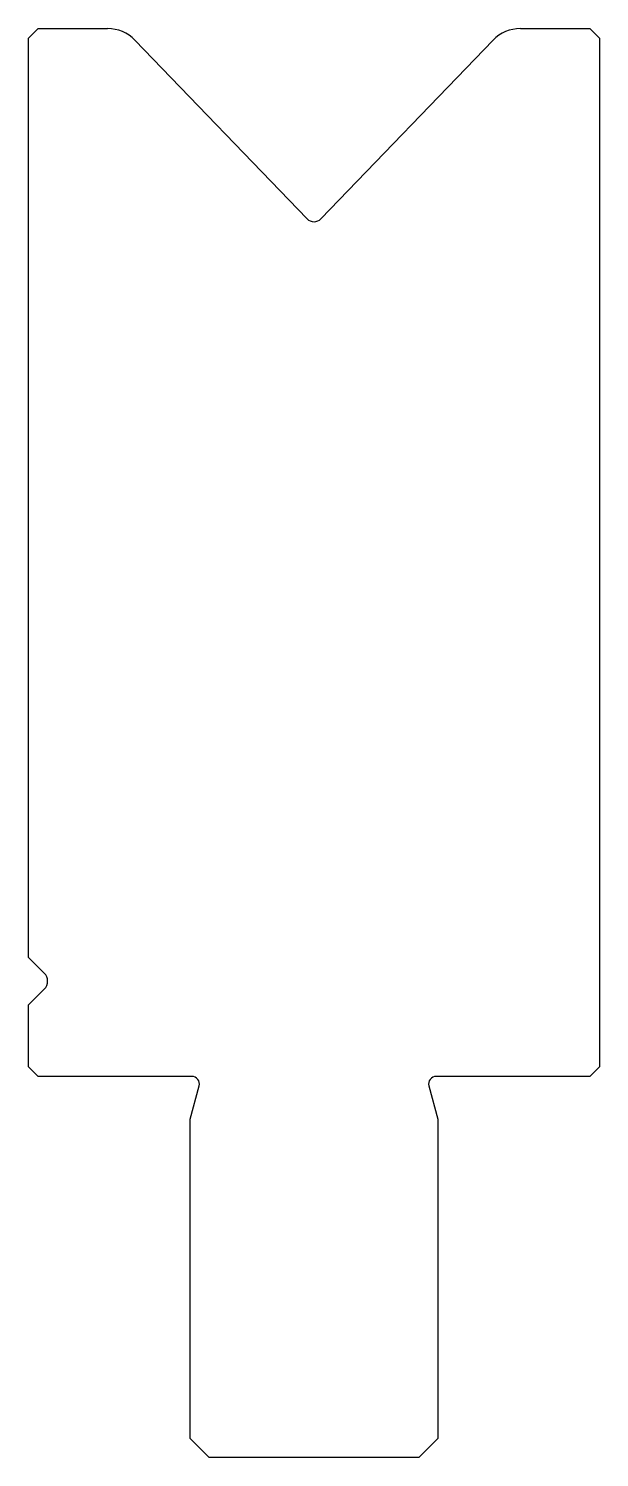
# Model space of a CAD drawing. Header units: metres. Extents: x -18 to 12, y -41.2 to 33.8.
import ezdxf

# ---------------------------------------------------------------- set-up
doc = ezdxf.new("R2010")
doc.units = ezdxf.units.M

msp = doc.modelspace()

# ---------------------------------------------------------------- linework, layer by layer
for p, q in [((-17.50877, 33.770586), (-18.00877, 33.270586)), ((-17.50877, 33.770586), (-13.857719, 33.770586)), ((7.84018, 33.770586), (11.49123, 33.770586)), ((11.99123, 33.270586), (11.49123, 33.770586)), ((-18.00877, -14.980886), (-18.00877, 33.270586)), ((-12.41904, 33.159903), (-3.36844, 23.787732)), ((-2.6491, 23.787732), (6.4015, 33.159903)), ((11.99123, 33.270586), (11.99123, -20.729414)), ((-17.184506, -15.80515), (-18.00877, -14.980886)), ((-18.00877, -17.477942), (-17.184506, -16.653678)), ((-18.00877, -20.729414), (-18.00877, -17.477942)), ((-18.00877, -20.729414), (-17.50877, -21.229414)), ((11.49123, -21.229414), (11.99123, -20.729414)), ((-9.42877, -21.229414), (-17.50877, -21.229414)), ((-9.50877, -23.473459), (-9.042399, -21.732942)), ((3.02486, -21.732942), (3.49123, -23.473459)), ((11.49123, -21.229414), (3.41123, -21.229414)), ((-9.50877, -40.229414), (-9.50877, -23.473459)), ((3.49123, -23.473459), (3.49123, -40.229414)), ((-9.50877, -40.229414), (-8.50877, -41.229414)), ((2.49123, -41.229414), (3.49123, -40.229414)), ((2.49123, -41.229414), (-8.50877, -41.229414))]:
    msp.add_line(p, q)
for centre, radius, start, end in [((-13.857719, 31.770586), 2, 44, 90), ((7.84018, 31.770586), 2, 90, 136), ((-3.00877, 24.135061), 0.5, 224, 316), ((-17.60877, -16.229414), 0.6, 315, 45), ((-9.42877, -21.629414), 0.4, 345, 90), ((3.41123, -21.629414), 0.4, 90, 195)]:
    msp.add_arc(centre, radius, start, end)

doc.saveas('drawing.dxf')
